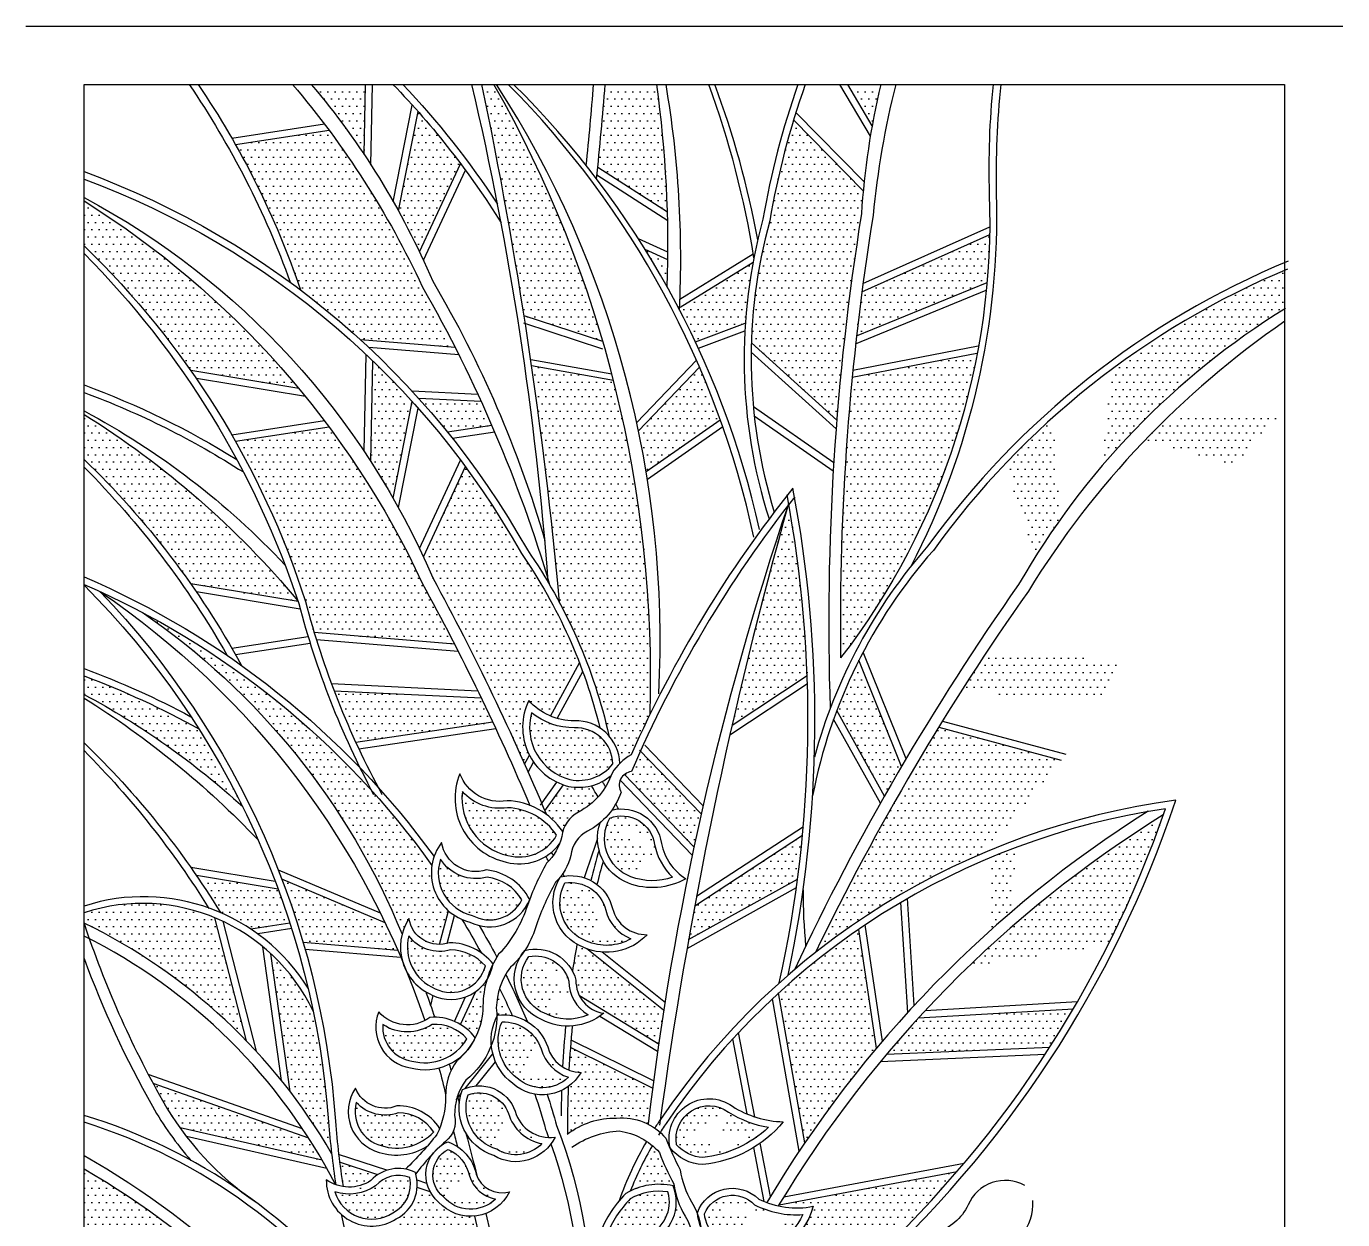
# Model space of a CAD drawing. Extents: x -6708 to 51378, y -17661 to 34250.
# Drawn here: x 40178 to 41311, y 4782 to 5809 of the extents above; entities that cross this region are included whole.
import ezdxf

# ---------------------------------------------------------------- set-up
doc = ezdxf.new("R2010")
doc.units = 0
doc.header["$LTSCALE"] = 5
doc.header["$MEASUREMENT"] = 0
for name, color, linetype in [('0-BCA', 33, 'CONTINUOUS'), ('1', 1, 'CONTINUOUS'), ('MET', 2, 'CONTINUOUS')]:
    doc.layers.add(name, color=color, linetype=linetype)
pattern_1 = [(0, (12084.568, 8246.9115), (3.125, 6.25), [0, -6.25])]

msp = doc.modelspace()

# ---------------------------------------------------------------- hatches: boundary and pattern name
at = {"layer": 'MET'}
h = msp.add_hatch(dxfattribs=at)
h.set_pattern_fill('DOTS', color=256, scale=100, style=0)
h.set_pattern_definition(pattern_1)
h.paths.add_polyline_path([(40468.9, 5699.1), (40470.2, 5759.5), (40423.4, 5759.5, -0.028256)])
h.paths.add_polyline_path([(40552, 5691.2, 0.020153), (40515.4, 5736.1), (40498.4, 5650.5, -0.014801), (40516.6, 5615.2)])
h = msp.add_hatch(dxfattribs=at)
h.set_pattern_fill('DOTS', color=256, scale=100, style=0)
h.set_pattern_definition(pattern_1)
h.paths.add_polyline_path([(40683.5, 5504.7), (40613.1, 5517.3, -0.013052), (40637.2, 5313.1, -0.067332), (40679.6, 5198.9, -0.174695), (40689, 5175, -0.066106), (40698.7, 5182.3, -0.009125), (40715, 5217.3, 0.070612)])
h.paths.add_polyline_path([(40580.7, 5759.5), (40570.4, 5759.5, -0.012859), (40606.7, 5560.2), (40674.5, 5538, 0.058646)])
h = msp.add_hatch(dxfattribs=at)
h.set_pattern_fill('DOTS', color=256, scale=100, style=0)
h.set_pattern_definition(pattern_1)
h.paths.add_polyline_path([(40720.8, 5759.5), (40676.5, 5759.5, -0.00456), (40670, 5687.9), (40730, 5649.4, 0.02686)])
h.paths.add_polyline_path([(40729.9, 5585.1, 0.005662), (40730.4, 5608.3), (40710.9, 5617.3, -0.012032)])
h = msp.add_hatch(dxfattribs=at)
h.set_pattern_fill('DOTS', color=256, scale=100, style=0)
h.set_pattern_definition(pattern_1)
h.paths.add_polyline_path([(40906.2, 5723.9, -0.013578), (40913.6, 5759.5), (40885.2, 5759.5)])
h = msp.add_hatch(dxfattribs=at)
h.set_pattern_fill('DOTS', color=256, scale=100, style=0)
h.set_pattern_definition(pattern_1)
h.paths.add_polyline_path([(40896.9, 5647.9, -0.007434), (40898.5, 5667.7), (40838.6, 5728.8, 0.031016), (40818, 5642.1, 0.059522), (40802.2, 5536.9), (40875.7, 5470.4, -0.020135)])
h = msp.add_hatch(dxfattribs=at)
h.set_pattern_fill('DOTS', color=256, scale=100, style=0)
h.set_pattern_definition(pattern_1)
h.paths.add_polyline_path([(40438.9, 5719.8), (40358.3, 5707.4, -0.046527), (40414.2, 5582.5, -0.023137), (40465.8, 5539.6), (40547.3, 5533, 0.0123), (40519, 5585.4, 0.050651)])
h.paths.add_polyline_path([(40569.7, 5486.4), (40516.1, 5489, -0.013133), (40540.8, 5460), (40578.9, 5465.7, 0.004671)])
h = msp.add_hatch(dxfattribs=at)
h.set_pattern_fill('DOTS', color=256, scale=100, style=0)
h.set_pattern_definition(pattern_1)
h.paths.add_polyline_path([(40227.9, 5659.1), (40227.9, 5620.4, -0.04806), (40319.8, 5513.1), (40412.6, 5497.8, 0.079678)])
h.paths.add_polyline_path([(40418.4, 5314.4, 0.009498), (40426, 5287.6), (40546.7, 5277.7, 0.006702), (40519, 5330.1, 0.050651), (40438.9, 5464.5), (40358.3, 5452, -0.051095)])
h.paths.add_polyline_path([(40443.2, 5237.2, 0.016347), (40461.9, 5192.9), (40579.6, 5210.5, 0.002576), (40569.8, 5231)])
h = msp.add_hatch(dxfattribs=at)
h.set_pattern_fill('DOTS', color=256, scale=100, style=0)
h.set_pattern_definition(pattern_1)
h.paths.add_polyline_path([(41005.1, 5589, 0.016737), (41007.3, 5630.2), (40897.3, 5581, 0.004328), (40892.7, 5543)])
h = msp.add_hatch(dxfattribs=at)
h.set_pattern_fill('DOTS', color=256, scale=100, style=0)
h.set_pattern_definition(pattern_1)
h.paths.add_polyline_path([(40803.6, 5606.5), (40740.3, 5567.5, -0.000494), (40740.3, 5565.7, -0.009971), (40754, 5537.9), (40797, 5553.9, -0.029213)])
h = msp.add_hatch(dxfattribs=at)
h.set_pattern_fill('DOTS', color=256, scale=100, style=0)
h.set_pattern_definition(pattern_1)
h.paths.add_polyline_path([(41261.1, 5566.1), (41261.1, 5599.4, 0.060294), (41111.2, 5513.3), (41103.5, 5430.5, -0.078125)])
h.paths.add_polyline_path([(41061.5, 5472.6, 0.020153), (41020, 5432.2), (41046.5, 5352.6, -0.014801), (41068.5, 5385.6)])
h.paths.add_polyline_path([(40894.8, 5263.7, 0.026352), (40875.7, 5220.4), (40916.8, 5146.8, -0.003305), (40931.5, 5172.2)])
h = msp.add_hatch(dxfattribs=at)
h.set_pattern_fill('DOTS', color=256, scale=100, style=0)
h.set_pattern_definition(pattern_1)
h.paths.add_polyline_path([(40510.3, 5486.4, 0.016904), (40476.5, 5521.3), (40474.7, 5434.9, -0.013837), (40493.9, 5403.2)])
h.paths.add_polyline_path([(40604.3, 5355.5, 0.031016), (40556.1, 5430.4), (40519.9, 5352.8, -0.007434), (40528, 5334.6, -0.020135), (40607, 5174.4), (40611.2, 5182, -0.236339), (40610.6, 5229.2, 0.113645), (40629.4, 5215.7), (40654.3, 5261.5, 0.059522)])
h.paths.add_polyline_path([(40670.3, 5146.1, 0.001039), (40666.7, 5152.1, 0.001437), (40664.8, 5155.8, -0.115598), (40644.8, 5155.2, -0.020679), (40640.6, 5156.5), (40624.5, 5134.1, -0.000382), (40625.8, 5130.9, -0.085613), (40639.8, 5116.2, -0.211809), (40653.5, 5133.1, 0.089028)])
h = msp.add_hatch(dxfattribs=at)
h.set_pattern_fill('DOTS', color=256, scale=100, style=0)
h.set_pattern_definition(pattern_1)
h.paths.add_polyline_path([(40996.7, 5528.2), (40889, 5507.4, 0.02739), (40879, 5265.7, 0.118249)])
h = msp.add_hatch(dxfattribs=at)
h.set_pattern_fill('DOTS', color=256, scale=100, style=0)
h.set_pattern_definition(pattern_1)
h.paths.add_polyline_path([(40757.5, 5516), (40705.1, 5461.3, -0.010073), (40711.7, 5426.3), (40775.4, 5470.8, 0.015375)])
h = msp.add_hatch(dxfattribs=at)
h.set_pattern_fill('DOTS', color=256, scale=100, style=0)
h.set_pattern_definition(pattern_1)
h.paths.add_polyline_path([(40227.9, 5475.4), (40227.9, 5436.7, -0.04806), (40319.8, 5329.4), (40412.2, 5314.2, 0.000262), (40411.9, 5314.9, 0.079323)])
h = msp.add_hatch(dxfattribs=at)
h.set_pattern_fill('DOTS', color=256, scale=100, style=0)
h.set_pattern_definition(pattern_1)
h.paths.add_polyline_path([(41257.9, 5476.2), (41159, 5471.4, 0.008557), (41140.3, 5452.6), (41219, 5431, -0.02389)])
h.paths.add_polyline_path([(41123.3, 5264.6), (41003.2, 5268.6, 0.004328), (40982.4, 5236.5), (41103.1, 5228.5, 0.015914)])
h.paths.add_polyline_path([(41068.9, 5177.7), (40963.4, 5206.1, 0.025021), (40857.4, 5012.2, -0.064011), (40996.6, 5095.5, 0.042189)])
h = msp.add_hatch(dxfattribs=at)
h.set_pattern_fill('DOTS', color=256, scale=100, style=0)
h.set_pattern_definition(pattern_1)
h.paths.add_polyline_path([(40834.4, 5397.8, 0.000266), (40833.8, 5397, 0.012522), (40785.6, 5208), (40850.3, 5250.6, 0.035264)])
h = msp.add_hatch(dxfattribs=at)
h.set_pattern_fill('DOTS', color=256, scale=100, style=0)
h.set_pattern_definition(pattern_1)
h.paths.add_polyline_path([(40398.1, 5075.3, -0.019491), (40416.4, 5020.9), (40497.8, 5014, 0.008993), (40487, 5037.7)])
h.paths.add_polyline_path([(40277.9, 5305, -0.146878), (40501.6, 5027.8, -0.082965), (40507.5, 5041.3, 0.368074), (40533.8, 5019.1), (40541.5, 5048, -0.25418), (40527.3, 5087.1, 0.116693)])
h.paths.add_polyline_path([(40571.2, 4966, -0.069145), (40574.5, 4988.4, -0.093982), (40565, 4978.5), (40551.9, 4950.2, -0.09996), (40564.6, 4938.6, 0.115857)])
h.paths.add_polyline_path([(40585.5, 4981.3, 0.070049), (40582.7, 4964.4, -0.022195), (40583.1, 4958.2, -0.0826), (40596.4, 4957.8, 0.009056)])
h = msp.add_hatch(dxfattribs=at)
h.set_pattern_fill('DOTS', color=256, scale=100, style=0)
h.set_pattern_definition(pattern_1)
h.paths.add_polyline_path([(40326.8, 5204.6, 0.037889), (40227.9, 5250.2), (40227.9, 5234.3, -0.062663), (40364.4, 5137.7, 0.026278)])
h.paths.add_polyline_path([(40394.9, 5066.8), (40324.6, 5078.4, -0.012858), (40345.2, 5046.6, -0.045024), (40371.4, 5032.3), (40405, 5037.5, 0.010614)])
h = msp.add_hatch(dxfattribs=at)
h.set_pattern_fill('DOTS', scale=100, style=0)
h.set_pattern_definition(pattern_1)
edge = h.paths.add_edge_path()
edge.add_arc((40541.7, 4971.7), 42.9, 42.4347, 87.7573)
edge.add_arc((40533.7, 5045.7), 32.6, 216.1166, 287.2577, ccw=False)
edge.add_arc((40545, 5016.8), 38.8, 165.605, 247.4768)
edge.add_arc((40543.8, 5008.4), 30.6, 243.5251, 345.2523)
edge = h.paths.add_edge_path()
edge.add_arc((40569.3, 5035.9), 41.5, 31.3781, 82.4478)
edge.add_arc((40565.1, 5111.7), 35.9, 212.1859, 285.5371, ccw=False)
edge.add_arc((40570.3, 5080.7), 37.5, 161.5606, 257.0397)
edge.add_arc((40576.9, 5071.3), 31.1, 241.2384, 333.6474)
edge = h.paths.add_edge_path()
edge.add_arc((40590, 5083.1), 53.8, 33.8978, 87.578)
edge.add_arc((40585.6, 5179), 42.7, 221.2854, 278.9359, ccw=False)
edge.add_arc((40603.3, 5144.8), 50.2, 173.0921, 257.7815)
edge.add_arc((40602.5, 5131.3), 36.9, 254.6177, 330.3629)
edge = h.paths.add_edge_path()
edge.add_arc((40651.2, 5173.8), 31.8, 1.3562, 92.1256)
edge.add_arc((40649.5, 5263.2), 57.6, 230.757, 270.5639, ccw=False)
edge.add_arc((40658, 5206.2), 46.7, 164.5842, 255.2337)
edge.add_arc((40653.4, 5198.2), 37.9, 258.8615, 321.3503)
edge = h.paths.add_edge_path()
edge.add_arc((40690.6, 5101.2), 28.6, 7.5818, 110.6768, ccw=False)
edge.add_arc((40770.8, 5115.4), 53, 191.3468, 226.4304)
edge.add_arc((40717, 5125.5), 51.5, 248.9836, 289.6136, ccw=False)
edge.add_arc((40711.1, 5110.4), 35.3, 150.1777, 249.189, ccw=False)
edge = h.paths.add_edge_path()
edge.add_arc((40646.7, 5041.4), 31, 13.6108, 99.1965, ccw=False)
edge.add_arc((40711.8, 5057.4), 36, 194.1039, 248.4346)
edge.add_arc((40677.5, 5060.3), 41.9, 245.7438, 300.1079, ccw=False)
edge.add_arc((40672.6, 5055), 35.3, 151.2176, 249.4447, ccw=False)
edge = h.paths.add_edge_path()
edge.add_arc((40616.5, 4979.4), 29.8, 15.8061, 101.5558, ccw=False)
edge.add_arc((40679.4, 4987.7), 34.2, 180.282, 238.6534)
edge.add_arc((40644.4, 4997.1), 42.4, 241.5645, 294.0302, ccw=False)
edge.add_arc((40635.9, 4989.4), 31.8, 142.9301, 248.3543, ccw=False)
edge = h.paths.add_edge_path()
edge.add_arc((40588.4, 4917.9), 34.7, 18.9456, 91.3188, ccw=False)
edge.add_arc((40655.7, 4938.8), 35.9, 195.6588, 252.0736)
edge.add_arc((40622.3, 4928.2), 32.4, 228.2761, 313.6683, ccw=False)
edge.add_arc((40624.8, 4936.5), 40.5, 156.6453, 233.54, ccw=False)
h = msp.add_hatch(dxfattribs=at)
h.set_pattern_fill('DOTS', color=256, scale=100, style=0)
h.set_pattern_definition(pattern_1)
h.paths.add_polyline_path([(40706.7, 5185.6, 0.004609), (40698.9, 5167.9, 0.139817), (40692.9, 5165.4), (40752.8, 5103, -0.00277), (40759, 5131.4)])
h = msp.add_hatch(dxfattribs=at)
h.set_pattern_fill('DOTS', color=256, scale=100, style=0)
h.set_pattern_definition(pattern_1)
h.paths.add_polyline_path([(40979.3, 4823.6), (40826, 4795, 0.000296), (40825.4, 4794, 0.102783), (40855.4, 4793.7, -0.111165), (40843.2, 4770.4), (40938.8, 4779.4, 0.015604)])
h.paths.add_polyline_path([(41079.3, 4963.7), (40945.9, 4955.8, 0.010349), (40918.6, 4924.6), (41059.1, 4930.8, 0.010066)])
h.paths.add_polyline_path([(41156.7, 5130.6, 0.053262), (40988.8, 4999.8), (41108.9, 5018, 0.031871)])
h = msp.add_hatch(dxfattribs=at)
h.set_pattern_fill('DOTS', color=256, scale=100, style=0)
h.set_pattern_definition(pattern_1)
h.paths.add_polyline_path([(40842, 5075.4, 0.009034), (40846.3, 5113.1), (40753.5, 5052.4, 0.001898), (40748.2, 5023.4)])
h = msp.add_hatch(dxfattribs=at)
h.set_pattern_fill('DOTS', color=256, scale=100, style=0)
h.set_pattern_definition(pattern_1)
h.paths.add_polyline_path([(41030.2, 5102.7, 0.008916), (41009.3, 5094.5), (41008.9, 5032.1, -0.005638), (41026, 5047.1)])
h.paths.add_polyline_path([(40894.6, 5032.1, 0.035018), (40825.6, 4977.3), (40848.1, 4848.3, -0.025381), (40909.8, 4929.8)])
at = {"layer": 'MET', "linetype": 'CONTINUOUS'}
h = msp.add_hatch(dxfattribs=at)
h.set_pattern_fill('DOTS', color=256, scale=100, style=0)
h.set_pattern_definition(pattern_1)
h.paths.add_polyline_path([(40287.4, 4899.4, 0.004849), (40295.4, 4884.8, 0.026856), (40310.5, 4861.1), (40432.7, 4833.4, 0.011269), (40421.2, 4852.2)])
h.paths.add_polyline_path([(40425, 4961.7, 0.095283), (40388.7, 5011.1), (40405.2, 4892.5, -0.03218), (40440.9, 4839.2, -0.010433), (40438.3, 4866.4, 0.03293)])
h.paths.add_polyline_path([(40340.2, 5042.1, 0.178368), (40227.9, 5046.4), (40227.9, 5037.4, -0.087067), (40367.5, 4936.2)])
at = {"layer": 'MET'}
h = msp.add_hatch(dxfattribs=at)
h.set_pattern_fill('DOTS', color=256, scale=100, style=0)
h.set_pattern_definition(pattern_1)
h.paths.add_polyline_path([(40717.1, 4895.4), (40646.5, 4930.4, 0.00581), (40645.2, 4910.9, 0.08905), (40655.6, 4908.9, -0.107789), (40644.6, 4896.8, 0.012105), (40644.1, 4856.1, -0.167276), (40686.2, 4869.6, -0.143846), (40713.3, 4864.5, -0.002967)])
h.paths.add_polyline_path([(40660.7, 5015.4, -0.01521), (40658, 5016.5, -0.039796), (40652.1, 5019.3, 0.007004), (40648.2, 4996.1, -0.058752), (40651.2, 4988.3, 0.123248), (40654.2, 4974.9), (40722.3, 4933.4, -0.002798), (40726.7, 4962.4)])
h = msp.add_hatch(dxfattribs=at)
h.set_pattern_fill('DOTS', scale=100, style=0)
h.set_pattern_definition(pattern_1)
edge = h.paths.add_edge_path()
edge.add_arc((40498.7, 4793.9), 26.4, 68.8835, 138.5713)
edge.add_arc((40456.1, 4844.1), 39.9, 252.055, 304.8191, ccw=False)
edge.add_arc((40475.4, 4815.7), 33.1, 196.8514, 303.465)
edge.add_arc((40481.4, 4812.7), 27.4, 296.5563, 372.3117)
edge = h.paths.add_edge_path()
edge.add_arc((40528.6, 4813.8), 31.5, 11.2351, 66.5484, ccw=False)
edge.add_arc((40587.7, 4828.8), 29.5, 197.5881, 258.9562)
edge.add_arc((40560.5, 4822.3), 31.1, 221.4504, 313.865, ccw=False)
edge.add_arc((40552.9, 4820.8), 24.8, 118.2448, 230.5735, ccw=False)
edge = h.paths.add_edge_path()
edge.add_arc((40568, 4864.6), 26.8, 19.782, 110.9838, ccw=False)
edge.add_arc((40628.7, 4884), 37, 196.1986, 259.531)
edge.add_arc((40599.5, 4869.3), 31.2, 238.147, 316.0107, ccw=False)
edge.add_arc((40593.8, 4878.3), 37.2, 162.3712, 253.1445, ccw=False)
edge = h.paths.add_edge_path()
edge.add_arc((40529.6, 4913.1), 37.3, 41.7668, 93.2044)
edge.add_arc((40506.1, 4982.4), 38.5, 236.7425, 303.7634, ccw=False)
edge.add_arc((40514.5, 4947.9), 29.6, 175.6353, 261.4581)
edge.add_arc((40521.2, 4959.2), 42, 254.6677, 329.647)
edge = h.paths.add_edge_path()
edge.add_arc((40498.4, 4837.6), 36.5, 33.2517, 90.0682)
edge.add_arc((40487, 4905.9), 33.7, 222.7691, 289.6208, ccw=False)
edge.add_arc((40491.5, 4875.1), 30.3, 164.9851, 254.9151)
edge.add_arc((40496.9, 4887), 43.2, 252.0503, 317.5348)
h = msp.add_hatch(dxfattribs=at)
h.set_pattern_fill('DOTS', scale=100, style=0)
h.set_pattern_definition(pattern_1)
edge = h.paths.add_edge_path()
edge.add_arc((40792.2, 4357.2), 24.5, 71.5768, 160.3033)
edge.add_arc((40742.4, 4387.2), 34.4, 275.7529, 320.8708, ccw=False)
edge.add_arc((40766.3, 4365.8), 24.2, 212.2523, 298.1657)
edge.add_arc((40758, 4381.5), 41.9, 298.0731, 358.5435)
edge = h.paths.add_edge_path()
edge.add_arc((40825, 4406.4), 19.8, 26.1456, 133.9812, ccw=False)
edge.add_arc((40863, 4435.8), 29, 225.6729, 278.075)
edge.add_arc((40843.5, 4416.7), 25.4, 261.6893, 337.9388, ccw=False)
edge.add_arc((40843.3, 4423.6), 32.3, 185.3549, 263.8417, ccw=False)
edge = h.paths.add_edge_path()
edge.add_arc((40821, 4481.9), 18.5, 34.7628, 132.7768, ccw=False)
edge.add_arc((40858.9, 4510.4), 29, 218.2828, 292.3511)
edge.add_arc((40847.2, 4485.3), 22.8, 245.8707, 355.6218, ccw=False)
edge.add_arc((40846.4, 4502.1), 38.6, 189.9909, 257.211, ccw=False)
edge = h.paths.add_edge_path()
edge.add_arc((40790.9, 4430), 23.6, 77.867, 156.4098)
edge.add_arc((40734.4, 4449.6), 36.3, 289.1803, 343.7899, ccw=False)
edge.add_arc((40764.1, 4427.5), 21.6, 214.3541, 330.787)
edge.add_arc((40744.4, 4451), 51.5, 318.5729, 362.2749)
edge = h.paths.add_edge_path()
edge.add_arc((40782.8, 4489.9), 36.5, 84.292, 151.3415)
edge.add_arc((40694.8, 4529.6), 60.2, 302.3873, 338.3712, ccw=False)
edge.add_arc((40744.8, 4491.9), 22.1, 216.6058, 298.1262)
edge.add_arc((40741.2, 4516.5), 46.2, 287.5358, 372.1232)
edge = h.paths.add_edge_path()
edge.add_arc((40817.9, 4558.2), 18.2, 31.6944, 158.7938, ccw=False)
edge.add_arc((40863.8, 4585.3), 35.1, 209.9539, 288.287)
edge.add_arc((40842.8, 4562.3), 33.6, 243.2441, 342.116, ccw=False)
edge.add_arc((40840.9, 4570.5), 40.4, 188.1268, 250.9374, ccw=False)
edge = h.paths.add_edge_path()
edge.add_arc((40774, 4575.6), 24.5, 80.198, 160.4093)
edge.add_arc((40703.3, 4597.9), 49.6, 284.6699, 343.5005, ccw=False)
edge.add_arc((40737.9, 4564.2), 26.3, 212.9125, 304.51)
edge.add_arc((40735, 4584.7), 45.7, 292.9115, 379.2699)
edge = h.paths.add_edge_path()
edge.add_arc((40810.3, 4631.3), 26.1, 50.9417, 146.4228, ccw=False)
edge.add_arc((40858.4, 4709.3), 65.8, 241.3063, 276.7007)
edge.add_arc((40825.9, 4658.6), 42.8, 254.3449, 339.8674, ccw=False)
edge.add_arc((40823, 4651.2), 34.8, 189.0064, 255.7128, ccw=False)
edge = h.paths.add_edge_path()
edge.add_arc((40761.4, 4645.8), 25.9, 81.1666, 174.8095)
edge.add_arc((40673.7, 4666.4), 64.5, 302.039, 343.5829, ccw=False)
edge.add_arc((40723.3, 4647.2), 38.7, 246.6656, 293.4272)
edge.add_arc((40719.1, 4656.3), 48.7, 293.6978, 378.0338)
edge = h.paths.add_edge_path()
edge.add_arc((40800.9, 4697.2), 25.2, 63.4248, 148.4833, ccw=False)
edge.add_arc((40835.5, 4761.3), 47.6, 240.683, 296.8199)
edge.add_arc((40812.7, 4731), 46, 262.8804, 344.6489, ccw=False)
edge.add_arc((40805.4, 4711.3), 26, 182.014, 273.4981, ccw=False)
edge = h.paths.add_edge_path()
edge.add_arc((40740.3, 4718.8), 26.3, 71.4014, 171.2686)
edge.add_arc((40674.7, 4723.5), 39.6, 299.7351, 359.1111, ccw=False)
edge.add_arc((40713.6, 4731.7), 46.8, 245.8155, 275.6657)
edge.add_arc((40702.4, 4730.6), 48.1, 289.1317, 375.8481)
edge = h.paths.add_edge_path()
edge.add_arc((40722.6, 4758.4), 48.3, 80.7215, 120.5242)
edge.add_arc((40760.5, 4737.1), 88.6, 134.7962, 158.931)
edge.add_arc((40694.9, 4802.6), 37.8, 242.9832, 296.3684)
edge.add_arc((40701.3, 4797.2), 30.3, 290.0811, 376.8318)
edge = h.paths.add_edge_path()
edge.add_arc((40785.9, 4777.1), 26.1, 43.1749, 157.2066, ccw=False)
edge.add_arc((40841.1, 4866.2), 79.9, 243.0519, 273.8288)
edge.add_arc((40797.5, 4809.2), 54, 261.6878, 335.0862, ccw=False)
edge.add_arc((40798.6, 4791.9), 37.1, 187.1713, 256.0957, ccw=False)
edge = h.paths.add_edge_path()
edge.add_arc((40765.8, 4851.9), 28.4, 53.8953, 190.5436, ccw=False)
edge.add_arc((40832.2, 4953.1), 92.7, 237.5778, 260.5634)
edge.add_arc((40750.2, 4932.7), 97.5, 276.0003, 313.2797, ccw=False)
edge.add_arc((40762, 4867.2), 31.6, 220.3688, 267.0518, ccw=False)
h = msp.add_hatch(dxfattribs=at)
h.set_pattern_fill('DOTS', color=256, scale=100, style=0)
h.set_pattern_definition(pattern_1)
h.paths.add_polyline_path([(40754.2, 4676.9, -0.001097), (40756.4, 4681.2, -0.005939), (40766.1, 4703, 0.044288), (40758.8, 4718.2, -0.003625), (40756.5, 4730.8, -0.324126), (40719.5, 4679.3, -0.198244), (40680.8, 4690.4, 0.361189), (40708.4, 4723.3, -0.501947), (40753.7, 4748.2, -0.000323), (40753.6, 4749.3, 0.156949), (40745.3, 4785, -0.101274), (40735.4, 4813, -0.03088), (40723, 4840, 0.039107), (40717, 4846, 0.036089), (40698, 4806.8, -0.176208), (40734.8, 4811.2, -0.424854), (40714.1, 4763.2, -0.17978), (40683.7, 4760.3, 0.041284), (40677.1, 4710.9, 0.127883), (40703.3, 4615.9, 0.188197), (40729.7, 4649.3, -0.318704)])
h = msp.add_hatch(dxfattribs=at)
h.set_pattern_fill('DOTS', color=256, scale=100, style=0)
h.set_pattern_definition(pattern_1)
h.paths.add_polyline_path([(40577.7, 4721.8), (40468.9, 4731.5, 0.111187), (40607.6, 4482), (40612.8, 4476.4, 0.028069)])
h.paths.add_polyline_path([(40564, 4785.3, -0.236624), (40533, 4797.3, -0.092086), (40525.9, 4806.1), (40514.6, 4809.8, -0.259894), (40496.6, 4782.9, -0.038094), (40491.4, 4780.1), (40570.4, 4756.9, 0.003299)])
h.paths.add_polyline_path([(40480.8, 4820.9), (40447.8, 4831.8, 0.008253), (40450.9, 4810.6, 0.187076), (40474.8, 4815.9, -0.060634)])
at = {"layer": 'MET', "linetype": 'CONTINUOUS'}
h = msp.add_hatch(dxfattribs=at)
h.set_pattern_fill('DOTS', color=256, scale=100, style=0)
h.set_pattern_definition(pattern_1)
h.paths.add_polyline_path([(40227.9, 4825.5), (40227.9, 4708.1, -0.023587), (40288.6, 4641.9), (40429.9, 4648.7, 0.099038)])
h.paths.add_polyline_path([(40409.6, 4568.4, -0.315427), (40477.5, 4577.4, -0.00052), (40477.6, 4577.7, 0.017344), (40452.2, 4617.8), (40333.7, 4583.4, -0.021153), (40377.5, 4515.8, 0.054369), (40403.7, 4480.6, 0.001844), (40404, 4481.9, -0.461655), (40466.1, 4502.1, -0.007468), (40466.4, 4516.9, -0.058651), (40467.7, 4545.8, -0.012704), (40469.1, 4552.6, -0.201809), (40415.7, 4524.8, -0.279095), (40376.6, 4543, 0.164509)])

# ---------------------------------------------------------------- linework, layer by layer
at = {"layer": '0-BCA', "color": 3}
msp.add_line((40177.9, 5809.5, 0), (41311.1, 5809.5, 0), dxfattribs=at)
at = {"layer": '1'}
for p, q in [((40468.9, 5699.1, 0), (40470.2, 5759.5, 0)), ((40474.7, 5690.2, 0), (40476.2, 5759.5, 0)), ((40904.6, 5714.8, 0), (40878.2, 5759.5, 0)), ((40906.2, 5723.9, 0), (40885.2, 5759.5, 0)), ((40493.9, 5658.5, 0), (40510.3, 5741.7, 0)), ((40498.4, 5650.5, 0), (40515.4, 5736.1, 0)), ((40899.3, 5675.5, 0), (40840.6, 5735.4, 0)), ((40434.8, 5725.2, 0), (40355.1, 5713, 0)), ((40898.5, 5667.7, 0), (40838.6, 5728.8, 0)), ((40438.9, 5719.8, 0), (40358.3, 5707.4, 0)), ((40516.6, 5615.2, 0), (40552, 5691.2, 0)), ((40730, 5649.4, 0), (40670, 5687.9, 0)), ((40519.9, 5608.1, 0), (40556.1, 5685.7, 0)), ((40730.2, 5642.1, 0), (40669.3, 5681.2, 0)), ((40898.2, 5588, 0), (41007.3, 5636.8, 0)), ((40730.4, 5614.9, 0), (40705, 5626.6, 0)), ((40897.3, 5581, 0), (41007.3, 5630.2, 0)), ((40730.4, 5608.3, 0), (40710.9, 5617.3, 0)), ((40740.7, 5574.7, 0), (40803.8, 5613.7, 0)), ((40740.8, 5567.7, 0), (40803.6, 5606.5, 0)), ((40892.7, 5543, 0), (41005.1, 5589, 0)), ((40891.9, 5536.2, 0), (41004.4, 5582.2, 0)), ((40674.5, 5531.6, 0), (40606.4, 5554, 0)), ((40674.5, 5538, 0), (40606.7, 5560.2, 0)), ((40754, 5537.9, 0), (40797, 5553.9, 0)), ((40756.6, 5532.5, 0), (40796.6, 5547.3, 0)), ((40547.3, 5533, 0), (40465.8, 5539.6, 0)), ((40550.4, 5526.7, 0), (40472.9, 5533, 0)), ((40875.1, 5462.9, 0), (40802, 5529, 0)), ((40875.7, 5470.4, 0), (40802.2, 5536.9, 0)), ((40889.6, 5513.6, 0), (40997.4, 5534.5, 0)), ((40468.9, 5443.7, 0), (40470.7, 5526.9, 0)), ((40474.7, 5434.9, 0), (40476.5, 5521.3, 0)), ((40682.2, 5510.1, 0), (40612.4, 5522.5, 0)), ((40683.5, 5504.7, 0), (40613.1, 5517.3, 0)), ((40703.6, 5468.4, 0), (40754.9, 5522, 0)), ((40889, 5507.4, 0), (40996.3, 5528.1, 0)), ((40412.6, 5497.8, 0), (40319.8, 5513.1, 0)), ((40418.4, 5490.8, 0), (40324.6, 5506.2, 0)), ((40705.1, 5461.3, 0), (40757.5, 5516, 0)), ((40566.9, 5492.5, 0), (40510.4, 5495.3, 0)), ((40493.9, 5403.2, 0), (40510.3, 5486.4, 0)), ((40569.7, 5486.4, 0), (40516.1, 5489, 0)), ((40498.4, 5395.1, 0), (40515.4, 5480.8, 0)), ((40873.1, 5433.6, 0), (40803.9, 5481.8, 0)), ((40872.7, 5426.6, 0), (40804.7, 5473.9, 0)), ((40434.8, 5469.9, 0), (40355.1, 5457.6, 0)), ((40438.9, 5464.5, 0), (40358.3, 5452, 0)), ((40578.9, 5465.7, 0), (40540.8, 5460, 0)), ((40711.7, 5426.3, 0), (40775.4, 5470.8, 0)), ((40712.7, 5419.7, 0), (40777.5, 5464.9, 0)), ((40581.3, 5460, 0), (40545.1, 5454.6, 0)), ((40516.6, 5359.9, 0), (40552, 5435.9, 0)), ((40519.9, 5352.8, 0), (40556.1, 5430.4, 0)), ((40412.2, 5314.2, 0), (40319.8, 5329.4, 0)), ((40414, 5307.8, 0), (40324.6, 5322.5, 0)), ((40420.8, 5284, 0), (40355.1, 5273.9, 0)), ((40546.7, 5277.7, 0), (40426, 5287.6, 0)), ((40549.9, 5271.4, 0), (40427.9, 5281.4, 0)), ((40422.5, 5278.2, 0), (40358.3, 5268.3, 0)), ((40935.3, 5178.8, 0), (40898.4, 5270.7, 0)), ((40629.4, 5215.7, 0), (40654.3, 5261.5, 0)), ((40931.5, 5172.2, 0), (40894.8, 5263.7, 0)), ((40635.1, 5213.6, 0), (40657.1, 5254.1, 0)), ((40785.6, 5208, 0), (40850.3, 5250.6, 0)), ((40566.9, 5237.2, 0), (40440.9, 5243.3, 0)), ((40569.8, 5231, 0), (40443.2, 5237.2, 0)), ((40783.7, 5199.5, 0), (40850.5, 5243.6, 0)), ((40913.3, 5140.7, 0), (40873, 5213, 0)), ((40916.8, 5146.8, 0), (40875.7, 5220.4, 0)), ((40966.7, 5211.4, 0), (41072.8, 5182.9, 0)), ((40579.6, 5210.5, 0), (40461.9, 5192.9, 0)), ((40582.2, 5204.8, 0), (40464.5, 5187.2, 0)), ((40963.4, 5206.1, 0), (41068.9, 5177.7, 0)), ((40760.6, 5138.4, 0), (40710.4, 5190.5, 0)), ((40607, 5174.4, 0), (40611.2, 5182, 0)), ((40759, 5131.4, 0), (40706, 5186.3, 0)), ((40610.1, 5167.5, 0), (40614.8, 5176.1, 0)), ((40620.7, 5139, 0), (40634.9, 5158.8, 0)), ((40624.5, 5134.1, 0), (40640.6, 5156.5, 0)), ((40751.3, 5096, 0), (40689.3, 5160.5, 0)), ((40752.8, 5103, 0), (40692.9, 5165.4, 0)), ((40755, 5060.6, 0), (40847, 5120.7, 0)), ((40753.5, 5052.4, 0), (40846.3, 5113.1, 0)), ((40392.5, 5073.3, 0), (40319.8, 5085.2, 0)), ((40394.9, 5066.8, 0), (40324.6, 5078.4, 0)), ((40483, 5045.9, 0), (40395.1, 5083.1, 0)), ((40487, 5037.7, 0), (40398.1, 5075.3, 0)), ((40748.2, 5023.4, 0), (40842, 5075.4, 0)), ((40746.9, 5015.7, 0), (40841, 5068, 0)), ((40936.8, 4960.6, 0), (40930.9, 5055.3, 0)), ((40942.4, 4966.7, 0), (40936.7, 5058.7, 0)), ((40340.2, 5042.1, 0), (40367.5, 4936.2, 0)), ((40533.8, 5019.1, 0), (40541.5, 5048, 0)), ((40540.3, 5019.9, 0), (40546.7, 5044.1, 0)), ((40347.2, 5039, 0), (40376, 4927.2, 0)), ((40405, 5037.5, 0), (40371.4, 5032.3, 0)), ((40406.6, 5032.7, 0), (40377.4, 5028.2, 0)), ((40909.8, 4929.8, 0), (40894.6, 5032.1, 0)), ((40915, 4935.9, 0), (40900.1, 5035.9, 0)), ((40498.3, 5014, 0), (40416.4, 5020.9, 0)), ((40397.8, 4901.9, 0), (40381.8, 5017.1, 0)), ((40405.2, 4892.5, 0), (40388.7, 5011.1, 0)), ((40500.5, 5007.8, 0), (40418.2, 5014.7, 0)), ((40726.7, 4962.4, 0), (40660.7, 5015.4, 0)), ((40728.4, 4968.7, 0), (40673.9, 5012.4, 0)), ((40526.2, 4966.6, 0), (40528.4, 4975.1, 0)), ((40546.6, 4952.9, 0), (40556.3, 4974, 0)), ((40551.9, 4950.2, 0), (40565, 4978.5, 0)), ((40722.8, 4933.1, 0), (40654.2, 4974.9, 0)), ((40848.1, 4848.3, 0), (40825.6, 4977.3, 0)), ((40843.3, 4841.1, 0), (40820.3, 4972.4, 0)), ((40945.9, 4955.8, 0), (41079.3, 4963.7, 0)), ((40951.8, 4962.1, 0), (41082.9, 4970, 0)), ((40721.4, 4927, 0), (40671.7, 4957.2, 0)), ((40805.2, 4870.7, 0), (40791.1, 4943.2, 0)), ((40717.1, 4895.4, 0), (40646.5, 4930.4, 0)), ((40717.9, 4901.7, 0), (40647, 4936.8, 0)), ((40798.6, 4873.2, 0), (40786.1, 4937.7, 0)), ((40918.6, 4924.6, 0), (41059.1, 4930.8, 0)), ((40913.4, 4918.4, 0), (41055.1, 4924.6, 0)), ((40415.8, 4860.5, 0), (40283.2, 4907.2, 0)), ((40421.2, 4852.2, 0), (40287.4, 4899.4, 0)), ((40432.7, 4833.4, 0), (40310.5, 4861.1, 0)), ((40436.7, 4826.3, 0), (40316, 4853.7, 0)), ((40488.6, 4824.7, 0), (40447, 4838.4, 0)), ((40813.3, 4797.7, 0), (40804.2, 4844.4, 0)), ((40818.6, 4802.1, 0), (40809.7, 4847.9, 0)), ((40480.8, 4820.9, 0), (40447.8, 4831.8, 0)), ((40830.2, 4801.9, 0), (40985.4, 4830.9, 0)), ((40523, 4813.3, 0), (40514.5, 4816.1, 0)), ((40826, 4795, 0), (40979.3, 4823.6, 0)), ((40525.9, 4806.1, 0), (40514.6, 4809.8, 0))]:
    msp.add_line(p, q, dxfattribs=at)
at = {"layer": '1', "color": 1}
for p, q in [((40522.6, 4976.5, 0), (40522.9, 4977.8, 0)), ((40556, 4895.1, 0), (40579.8, 4924.9, 0)), ((40565.4, 4897.3, 0), (40582.1, 4918.1, 0)), ((40548.2, 4885.3, 0), (40552.5, 4890.7, 0))]:
    msp.add_line(p, q, dxfattribs=at)
at = {"layer": '1', "color": 1, "elevation": 0}
msp.add_lwpolyline([(40227.9, 5759.5), (41261.1, 5759.5), (41261.1, 4259.5), (40227.9, 4259.5)], close=True, dxfattribs=at)
for points in [[(40318.3, 5759.5, -0.062235), (40405.4, 5589.1)], [(40326, 5759.5, -0.067407), (40414.2, 5582.5)], [(40407.3, 5759.5, -0.067075), (40519, 5585.4, -0.05785), (40628.6, 5328.6)], [(40423.4, 5759.5, -0.074781), (40528, 5590, -0.062226), (40624.5, 5366.8)], [(40493.7, 5759.5, -0.052671), (40586.8, 5640.4)], [(40502.1, 5759.5, -0.045454), (40583.8, 5656.3)], [(40842.3, 5759.5, 0.041406), (40812.1, 5643.4, 0.144965), (40817.4, 5385.4)], [(40848.6, 5759.5, 0.042239), (40818, 5642.1, 0.142691), (40821.9, 5391.3)], [(40913.6, 5759.5, 0.042207), (40896.9, 5647.9, 0.048156), (40870, 5222.2)], [(40926.4, 5759.5, 0.037043), (40906.9, 5646.6, 0.043295), (40879, 5265.7, 0.043295)], [(41010.2, 5759.5, 0.03201), (41006.9, 5665.3, -0.175302), (40879, 5265.7)], [(41016.8, 5759.5, 0.03051), (41012.9, 5665.5, -0.127623), (40939.3, 5344.4, -0.127623)], [(40227.9, 5684.4, -0.178456), (40609.4, 5358.7, -0.096899), (40679.6, 5198.9, -0.096899)], [(40227.9, 5678, -0.177765), (40604.3, 5355.5, -0.092459), (40671.8, 5205.5)], [(40227.9, 5662.1, -0.170667), (40528, 5334.6, -0.025471), (40625.8, 5130.9, -0.025471)], [(40227.9, 5659.1, -0.144811), (40519, 5330.1, -0.024063), (40611.6, 5138.8)], [(40227.9, 5620.4, -0.124211), (40418.4, 5314.4, 0.060983), (40484.2, 5148.3)], [(40227.9, 5613.8, -0.116043), (40412.7, 5312.6, 0.059542), (40477.1, 5148.3)], [(41263.7, 5600.5, 0.137961), (40958.8, 5358.3, 0.13357), (40854.9, 5147.1, 0.13357)], [(41264.1, 5607.2, 0.138882), (40954.1, 5362.1, 0.115022), (40856.5, 5180.3)], [(41261.9, 5566.6, 0.125359), (41032.2, 5328.9, 0.043296), (40839.2, 4997.3)], [(41261.3, 5555.5, 0.10454), (41040.6, 5323.3, 0.040924), (40857.4, 5012.2)], [(40227.9, 5500.7, -0.05056), (40359.4, 5436.5, -0.05056)], [(40227.9, 5494.3, -0.053412), (40365, 5425.8, -0.053412)], [(40227.9, 5478.4, -0.081994), (40401, 5345.6, -0.081994)], [(40227.9, 5475.4, -0.079323), (40411.9, 5314.9, -0.079323)], [(40227.9, 5436.7, -0.076189), (40363.3, 5259.3, -0.076189)], [(40227.9, 5430.1, -0.066253), (40351, 5267.9, -0.066253)], [(40227.9, 5335.5, -0.135368), (40529.1, 5094.8, -0.135368)], [(40227.9, 5328.9, -0.136266), (40527.3, 5087.1, -0.136266)], [(40227.9, 5328.4, -0.179286), (40438.3, 4866.4, 0.020822), (40444.6, 4812.2, 0.020822)], [(40241.9, 5322.7, -0.174426), (40444.3, 4866.9, 0.021817), (40450.9, 4810.6, 0.021817)], [(40241.9, 5322.7, -0.16432), (40521.1, 4953.5, -0.16432)], [(40277.9, 5305, -0.146878), (40501.6, 5027.8)], [(40227.9, 5256.6, -0.034826), (40319.9, 5215.1, -0.034826)], [(40227.9, 5250.2, -0.037889), (40326.8, 5204.6, -0.037889)], [(40227.9, 5234.3, -0.062663), (40364.4, 5137.7, -0.062663)], [(40227.9, 5231.2, -0.062646), (40377.7, 5109.1, -0.062646)], [(40689, 5175, 0.414967), (40649.9, 5211.6, -0.218355), (40610.6, 5229.2, 0.473511), (40644.8, 5155.2, 0.226882), (40681.5, 5164.5, 0.226882)], [(40227.9, 5192.6, -0.063803), (40345.2, 5046.6, -0.063803)], [(40227.9, 5186, -0.056319), (40335.4, 5050, -0.056319)], [(40698.7, 5182.3, 0.125344), (40682.3, 5166.6, -0.1907), (40653.5, 5133.1, 0.252134), (40639, 5112.1, -0.139232), (40626, 5089, 0.045981), (40609.5, 5052.6, -0.111), (40584.7, 5010.6, 0.144561), (40571.2, 4966, -0.22353), (40548.6, 4918.8, 0.165363), (40539.1, 4888.3, -0.118044), (40531.6, 4855.6, -0.037668), (40504.5, 4825.7)], [(40698.9, 5167.9, 0.539757), (40690.1, 5150.1, -0.1907), (40661.3, 5116.6, 0.252134), (40646.8, 5095.6, -0.139232), (40633.7, 5072.6, 0.045981), (40617.3, 5036.1, -0.140758), (40594.8, 4999.5, 0.155026), (40582.7, 4964.4, -0.256829), (40556.4, 4902.3, 0.165363), (40546.8, 4871.8, -0.297505), (40538.9, 4849.6, 0.043785), (40513.4, 4821.7, 0.096099)], [(40639.8, 5116.2, 0.242831), (40591.9, 5142.8, -0.358992), (40551.3, 5166, 0.464995), (40591.3, 5089.9, 0.308457), (40637, 5105.8, 0.308457)], [(40670.3, 5146.1, 0.001039), (40666.7, 5152.1, 0.001437), (40664.8, 5155.8, 0.001437)], [(40677, 5154.4, 0.000437), (40675.4, 5157, 0.000975), (40674.1, 5159.5, 0.000975)], [(40682.1, 5134.7, -0.446759), (40724.8, 5106, 0.203971), (40745.7, 5075.7, -0.225979), (40696.4, 5071.8, -0.405502), (40672.1, 5123.9, -0.405502)], [(40688, 5135.6, 0.000738), (40685.5, 5140)], [(41167.4, 5143.2, 0.214516), (40723.9, 4868.4, 0.007589), (40718.7, 4860.6, 0.007589)], [(41158.6, 5135.9, 0.210495), (40728.8, 4865, 0.009874), (40722.3, 4855, 0.009874)], [(40812, 4663.3, -0.016374), (40895.8, 4729.8, 0.13015), (41167.4, 5143.2)], [(41143.6, 5133.8, 0.118379), (40815.5, 4796.9, 0.118379)], [(40860.4, 4710.5, -0.006045), (40892, 4734.5, 0.127504), (41158.6, 5135.9, 0.127504)], [(41156.7, 5130.6, 0.119547), (40825.4, 4794)], [(40846.8, 5066, 0.027004), (40848.9, 5017.7)], [(40227.9, 5037.4, 0.048703), (40295.4, 4884.8, 0.115508), (40376, 4797.1, 2.030008)], [(40553.1, 5040.7, -0.011685), (40569.8, 5011.7, -0.011685)], [(40568, 5035.3, -0.010748), (40583.1, 5008.1, -0.010748)], [(40227.9, 5007.1, 0.040385), (40286.7, 4879.9, 0.052907), (40319.9, 4833.2)], [(40590.7, 4993.3, -0.015428), (40609.5, 4952.6)], [(40521.9, 4978.4, -0.007464), (40529.7, 4956.4, -0.007464)], [(40585.5, 4981.3, -0.009056), (40596.4, 4957.8, -0.009056)], [(40533.3, 4912.7, -0.008093), (40539.1, 4890, -0.008093)], [(40542.2, 4916, -0.001827), (40543.7, 4910.5, -0.001827)], [(40533.9, 4860.9, 0.260156), (40497.2, 4880.1, -0.410248), (40461.4, 4895.3, 0.512348), (40481.9, 4840.1, 0.222218), (40523.2, 4845.4, 0.452913)], [(40528.9, 4857.6, 0.253116), (40498.3, 4874.1, -0.30026), (40462.2, 4883, 0.413856), (40483.6, 4845.9, 0.293768), (40528.8, 4857.8, 0.293768)], [(40549.3, 4888.5, -0.002112), (40550.8, 4882.1)], [(40615.9, 4890.3, -0.011185), (40625.1, 4859.9, -0.004206), (40627.7, 4853, -0.004206)], [(40626.5, 4889.9, -0.009761), (40634.6, 4863.1, -0.208179), (40620.1, 4505.4)], [(40643.7, 4855.8, -0.168907), (40686.2, 4869.6, -0.249457), (40728.7, 4852.2, 0.03088), (40741, 4825.1, 0.100136), (40750.8, 4797.5, -0.158377), (40759.2, 4761.5, 0.008948), (40764.4, 4730.4, -0.100671), (40777, 4694.4, -0.062282), (40779.2, 4665.2, 0.120989), (40786.6, 4633.2, -0.052555), (40789.9, 4608.7, 0.089477), (40796.4, 4565, 0.022272), (40797.7, 4536.7, -0.097925), (40801.9, 4503.5, -0.050393), (40806.3, 4471.5, -0.112896), (40808.4, 4441.5, 0.1518), (40807.4, 4404.8, -0.192061), (40808.8, 4351.9, -16.256874)], [(40545.7, 4858.5, -0.001567), (40549.3, 4845.1)], [(40556.6, 4856.5, -0.004312), (40566.1, 4819.4)], [(40647.7, 4844.5, -0.14309), (40688.5, 4858.5, -0.184664), (40723, 4840, 0.03088), (40735.4, 4813, 0.100136), (40745.1, 4785.3, -0.158377), (40753.6, 4749.3, 0.008948), (40758.8, 4718.2, -0.100671), (40771.4, 4682.3, -0.062282), (40773.6, 4653, 0.120989), (40781, 4621.1, -0.052555), (40784.3, 4596.6, 0.089477), (40790.8, 4552.8, 0.022272), (40792.1, 4524.5, -0.097925), (40796.2, 4491.3, -0.050393), (40800.7, 4459.3, -0.209993), (40800.4, 4433.6, 0.197948), (40801.8, 4392.6, -0.229576), (40803.1, 4351.1, -16.256874)], [(40712.1, 4849.7, 0.045842), (40688.4, 4798.4)], [(40629.7, 4847.5, -0.190731), (40618.1, 4524.9)], [(40717, 4846, 0.036089), (40698, 4806.8)], [(40513, 4822.9, 0.332028), (40474.8, 4815.9, -0.311183), (40436.4, 4816.5, 0.601436), (40496.6, 4782.9, 0.370087), (40513, 4822.9, 1.078008)], [(40477.6, 4577.7, 0.130713), (40227.9, 4825.5)], [(40508.2, 4818.5, 0.313802), (40478.8, 4811.3, -0.234383), (40443.8, 4806.1, 0.501929), (40493.6, 4788.1, 0.343134), (40508.2, 4818.5, 0.343134)], [(41037.5, 4811.6, 0.446759), (40988.8, 4794.8, -0.203971), (40960.9, 4770.8, 0.225979), (41007.6, 4754.5, 0.405502), (41044.4, 4798.6, 0.405502)], [(40449.1, 4786.9, 0.133926), (40603.1, 4478)], [(40564, 4785.3, -0.060065), (40620.7, 4259.5)], [(40573.7, 4787.6, -0.060068), (40630.7, 4259.3)]]:
    msp.add_lwpolyline(points, format="xyb", dxfattribs=at)
for points in [[(40683, 5174.5, 0.418152), (40650, 5205.6, -0.175458), (40613, 5218.6, 0.417538), (40646.1, 5161, 0.279623)], [(40634.6, 5113.1, 0.238603), (40592.3, 5136.8, -0.256991), (40553.5, 5150.8, 0.38732), (40592.7, 5095.7, 0.343085)], [(40680.5, 5127.9, -0.482854), (40718.9, 5105, 0.154289), (40734.3, 5077, -0.179163), (40698.5, 5077.4, -0.461066)], [(40611.4, 5057.9, 0.251803), (40574.2, 5083.2, -0.458485), (40535.6, 5106.9, 0.537347), (40559.8, 5038.4, 0.446147)], [(40604.7, 5057.5, 0.226597), (40574.7, 5077.1, -0.33145), (40534.7, 5092.5, 0.442508), (40561.9, 5044.1, 0.426582)], [(40638, 5077.3, -0.414303), (40682.7, 5050.1, 0.350219), (40712.5, 5027.5, -0.319457), (40658, 5016.5, -0.476626)], [(40641.8, 5072, -0.391824), (40676.9, 5048.7, 0.241606), (40698.5, 5024, -0.24176), (40660.3, 5022, -0.456924)], [(40579.9, 5002.3, 0.223258), (40542.5, 5020.6, -0.465813), (40507.5, 5041.3, 0.46848), (40527.6, 4975.5, 0.501171)], [(40573.4, 5000.6, 0.200376), (40543.4, 5014.5, -0.320781), (40507.4, 5026.5, 0.373248), (40530.1, 4981, 0.475515)], [(40607.2, 5013.9, -0.418208), (40651.2, 4988.3, 0.375782), (40675.1, 4959.8, -0.303142), (40621.6, 4954.4, -0.511006)], [(40610.6, 5008.6, -0.39265), (40645.2, 4987.5, 0.260347), (40661.6, 4958.4, -0.23301), (40624.2, 4959.9, -0.495449)], [(40564.6, 4938.6, 0.265182), (40525.4, 4956.2, -0.39236), (40481.5, 4961.1, 0.481), (40508.8, 4912.8, 0.361947)], [(40583.7, 4958.3, -0.353852), (40626.9, 4930.9, 0.336315), (40655.6, 4908.9, -0.473401), (40596.9, 4899.3, -0.369671)], [(40587.6, 4952.5, -0.326721), (40621.2, 4929.2, 0.251251), (40644.7, 4904.7, -0.39085), (40600.7, 4903.9, -0.3487)], [(40557.4, 4937.9, 0.228285), (40527.5, 4950.3, -0.301065), (40485, 4950.1, 0.393018), (40510.1, 4918.7, 0.339354)], [(40553.6, 4894.1, -0.448313), (40598.9, 4875.5, 0.375465), (40633.2, 4853.3, -0.441065), (40580.6, 4837.3, -0.431955)], [(40558.4, 4889.6, -0.420371), (40593.2, 4873.7, 0.283595), (40622, 4847.6, -0.353449), (40583.1, 4842.8, -0.418172)], [(40732.3, 4844.1, -0.693512), (40785.9, 4879.8, 0.134591), (40829.7, 4866.4, -0.196581), (40760.5, 4829.6, -0.220919)], [(40737.9, 4846.7, -0.678632), (40782.5, 4874.8, 0.100632), (40817, 4861.7, -0.164112), (40760.4, 4835.7, -0.206557)], [(40540.9, 4849.2, -0.263581), (40565.3, 4821.4, 0.398737), (40593.9, 4806.1, -0.531899), (40533, 4797.3, -0.558843)], [(40541.2, 4842.7, -0.246148), (40559.5, 4819.9, 0.274357), (40582, 4799.8, -0.426612), (40537.2, 4801.7, -0.53355)], [(40734.8, 4811.2, 0.196169), (40694.3, 4804.7, 0.121333), (40670.5, 4766.3, 0.267544), (40714.1, 4763.2, 0.424854)], [(40730.3, 4806, 0.175439), (40698, 4800, 0.105699), (40677.8, 4768.9, 0.237244), (40711.7, 4768.7, 0.397699)], [(40755.7, 4788.1, -0.548134), (40808.5, 4799.9, 0.16447), (40855.4, 4793.7, -0.381849), (40788.6, 4749.9, -0.322068)], [(40761.8, 4787.2, -0.543135), (40804.9, 4795, 0.135102), (40846.5, 4786.5, -0.331679), (40789.7, 4755.8, -0.310147)]]:
    msp.add_lwpolyline(points, format="xyb", close=True, dxfattribs=at)
at = {"layer": '1', "color": 1}
for centre, radius, start, end in [((37842.2, 5123.4, 0), 2792.9, 4.256, 13.1642), ((36714.6, 4953.7, 0), 3939, 5.2359, 11.8042), ((39686.6, 5250.3, 0), 1028.9, 358.1619, 29.6615), ((39839.8, 5280.8, 0), 883.9, 357.0203, 32.7874), ((40031.2, 5202.7, 0), 791, 12.1935, 44.7421), ((40050.2, 5207, 0), 777.7, 12.5759, 45.2653), ((36750.5, 6079.4, 0), 3929, 354.3058, 355.3289), ((36750.5, 6079.4, 0), 3939, 354.1528, 355.3408), ((39701.5, 5619.3, 0), 1028.9, 358.0924, 7.8292), ((39857.5, 5610.3, 0), 883.9, 357.1065, 9.7131), ((40023.1, 5486.6, 0), 791, 8.9956, 20.1807), ((40042.6, 5486, 0), 777.7, 10.3508, 20.588), ((41664.9, 4753.7, 0), 1057, 141.478, 156.076), ((41664.9, 4753.7, 0), 1051, 141.7439, 156.7895), ((39799.9, 5212.3, 0), 1051, 347.568, 10.6235), ((39799.9, 5212.3, 0), 1057, 348.0114, 10.8894), ((43313.5, 4556.4, 0), 2618.4, 161.2328, 173.2415), ((44582.4, 4341.9, 0), 3894.3, 164.2529, 172.3031), ((41664.9, 4753.7, 0), 1057, 160.2906, 162.2159), ((39753, 4615.1, 0), 1001.6, 28.6833, 28.8592), ((41478.1, 4868.7, 0), 839.6, 163.9825, 165.8364), ((39753, 4615.1, 0), 995.6, 28.5391, 28.8152), ((41485.1, 4866, 0), 841.1, 164.4856, 165.9135), ((39753, 4615.1, 0), 1001.6, 27.5252, 27.6707), ((39753, 4615.1, 0), 995.6, 27.4777, 27.5107), ((40279.2, 4893.8, 0), 166.4, 31.754, 107.9259), ((40278.3, 4891.9, 0), 162.5, 25.4214, 108.0406), ((40009.3, 4589.1, 0), 498.8, 30.0893, 63.9987), ((40008.9, 4588.7, 0), 489.4, 27.1922, 63.4071), ((41478.1, 4868.7, 0), 839.6, 169.6676, 171.2728), ((41478.1, 4868.7, 0), 839.6, 174.5247, 176.93), ((41485.1, 4866, 0), 841.1, 174.3439, 176.9422), ((41485.1, 4866, 0), 841.1, 177.8996, 180.6737), ((41478.1, 4868.7, 0), 839.6, 178.31, 179.8112), ((40089.1, 4413.4, 0), 479.1, 36.8858, 73.1536), ((40084.8, 4407.2, 0), 480.6, 34.8349, 72.6703), ((39886.8, 4232.3, 0), 694.3, 30.8447, 60.5747)]:
    msp.add_arc(centre, radius, start, end, dxfattribs=at)

doc.saveas('drawing.dxf')
